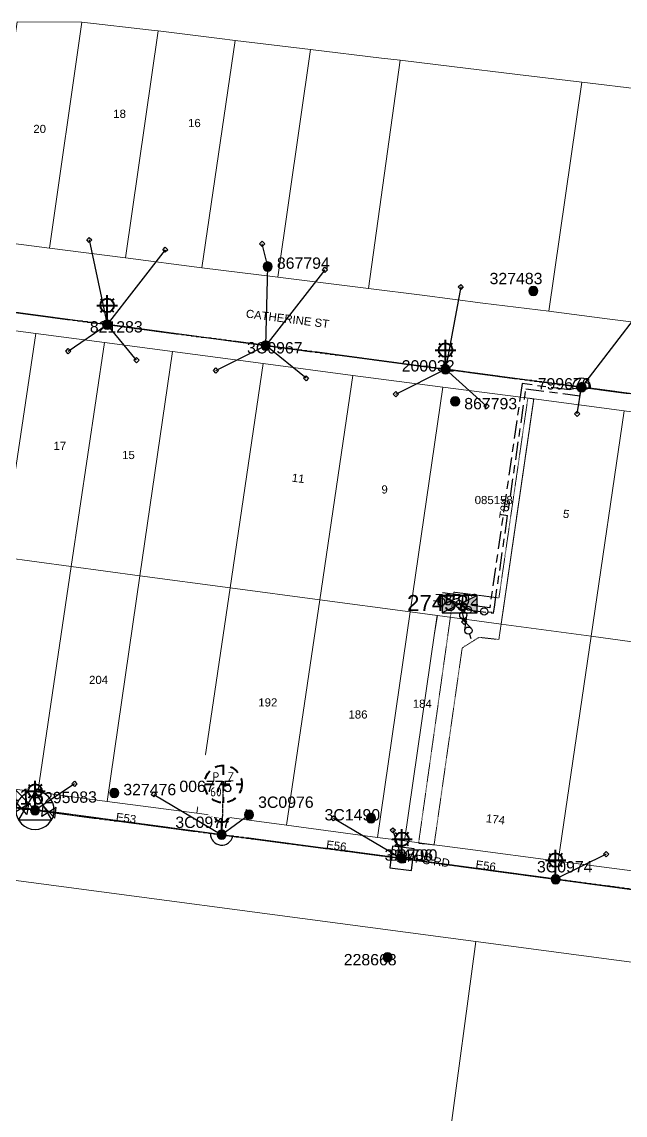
# Model space of a CAD drawing. Header units: metres. Extents: x 304132 to 306101, y 6188673 to 6190119.
# Drawn here: x 305444.5 to 305577.4, y 6189606.6 to 6189847.4 of the extents above; entities that cross this region are included whole.
import ezdxf
from ezdxf.enums import TextEntityAlignment as Align

# ---------------------------------------------------------------- set-up
doc = ezdxf.new("R2010")
doc.units = ezdxf.units.M
for name, pattern in [('Cable Exist OH', [1, 1, 0]), ('Cable Exist UG', [8.2, 4, -1.2, 1.8, -1.2]), ('Dash', [5, 3, -2]), ('HIDDEN', [0.375, 0.25, -0.125]), ('HIDDEN2', [0.1875, 0.125, -0.0625])]:
    doc.linetypes.add(name, pattern=pattern)
doc.layers.get('0').update_dxf_attribs({"color": 6})
for name, color, linetype, lineweight in [('Cadastre Buildings_SP_EXT', 9, 'Continuous', 5), ('Cadastre Land Parcels_SP_EXT', 9, 'Continuous', 5), ('Cadastre Other Property_SP_EXT', 9, 'HIDDEN', 5), ('Cadastre Roads_SP_EXT', 9, 'Continuous', 5)]:
    doc.layers.add(name, color=color, linetype=linetype, lineweight=lineweight)
for name, color, linetype in [('Equip_HV_EXT', 7, 'Continuous'), ('Equip_LV_EXT', 7, 'Continuous'), ('Equip_SL_EXT', 7, 'Continuous'), ('Equip_SP_HV_EXT', 7, 'Continuous'), ('Equip_SP_SL_EXT', 7, 'Continuous'), ('Mains_HV_EXT', 7, 'Continuous'), ('Mains_LV_EXT', 7, 'Continuous'), ('Mains_SL_EXT', 7, 'Continuous'), ('Services_SP_EXT', 7, 'Continuous'), ('Sub_SP_EXT', 7, 'Continuous'), ('Sub_SP_TR_HV_LV_EXT', 7, 'Continuous'), ('SupportsOH_SP_TR_HV_LV_SL_EXT', 7, 'Continuous')]:
    doc.layers.add(name, color=color, linetype=linetype)
doc.styles.add('iecARIAL', font='arial.ttf', dxfattribs={"height": 2})
doc.styles.add('IESYMBOL1', font='isocp.shx')
doc.styles.add('POLE_LABEL', font='arial.ttf')
doc.styles.add('SLCP_LABEL', font='arial.ttf', dxfattribs={"height": 3.5})
doc.styles.get("Standard").update_dxf_attribs({"font": 'arial.ttf'})
doc.styles.add('SWITCH_LABEL', font='arial.ttf', dxfattribs={"height": 2.5})

# ---------------------------------------------------------------- blocks, each defined once
blk = doc.blocks.new('SUB_POLE_EXT')
blk.add_wipeout([(0, 4.22), (0.42, 4.2), (0.83, 4.14), (1.21, 4.05), (1.62, 3.9), (1.99, 3.72), (2.35, 3.51), (2.68, 3.26), (2.99, 2.99), (3.28, 2.66), (3.52, 2.34), (3.76, 1.92), (3.9, 1.62), (4.04, 1.23), (4.18, 0.63), (4.22, 0), (4.18, -0.61), (4.06, -1.15), (3.9, -1.62), (3.58, -2.24), (3.22, -2.73), (2.97, -3.01), (2.68, -3.26), (2.36, -3.5), (2, -3.72), (1.64, -3.89), (1.25, -4.03), (0.82, -4.14), (0.42, -4.2), (0, -4.22), (-0.41, -4.2), (-0.8, -4.15), (-1.21, -4.05), (-1.62, -3.9), (-1.99, -3.73), (-2.35, -3.51), (-2.68, -3.26), (-2.96, -3.02), (-3.23, -2.72), (-3.51, -2.35), (-3.71, -2.01), (-3.91, -1.6), (-4.05, -1.21), (-4.16, -0.76), (-4.22, -0.14), (-4.21, 0.39), (-4.14, 0.83), (-4.03, 1.27), (-3.9, 1.63), (-3.71, 2.02), (-3.5, 2.37), (-3.28, 2.67), (-2.99, 2.99), (-2.68, 3.27), (-2.33, 3.52), (-1.98, 3.73), (-1.63, 3.9), (-1.2, 4.05), (-0.78, 4.15), (-0.4, 4.21)])
blk.add_line((2.16, 0.48), (2.16, 0.48, 0))
blk.add_lwpolyline([(-4.22, 0, 1), (4.22, 0, 1)], format="xyb", close=True)
blk.add_lwpolyline([(2.14, 0.52), (0, 4.22), (-3.66, -2.11), (3.66, -2.11)], close=True)
for tag, height, flags, p in [('ASSET_NUM', 3.5, 8, (2, 2)), ('STREET_CODE', 0.2, 9, (1.5, 0)), ('CONSTRUCTED_VOLTAGE', 0.2, 9, (1.5, -0.2)), ('OPERATING_VOLTAGE', 0.2, 9, (1.5, -0.6)), ('OPERATED_BY', 0.2, 9, (1.5, -0.8)), ('ORIENTATION', 0.2, 9, (1.5, -1.2)), ('OWNED_BY', 0.2, 9, (1.5, -1.4)), ('SECONDARY_VOLTAGE', 0.2, 9, (1.5, -1.6)), ('STATE', 0.2, 9, (1.5, -1.8)), ('SUBSTATION_TYPE', 0.2, 9, (1.5, -2)), ('NO_PHASES', 0.2, 9, (1.5, -0.4)), ('MAINTAINED_BY', 0.2, 9, (1.5, -1)), ('USAGE', 0.2, 9, (1.5, -2.2)), ('LEGEND', 0.2, 9, (1.5, -2.4)), ('STREETNAME', 0.2, 9, (1.5, -2.8)), ('SUBURB', 0.2, 9, (1.5, -3)), ('Z', 0.2, 1, (1.5, -3.4)), ('LOCATION', 0.2, 9, (1.5, -2.6)), ('NOTES', 0.2, 9, (1.5, -3.2))]:
    blk.add_attdef(tag, text='', height=height, dxfattribs=dict(flags=flags)).set_placement(p, align=Align.MIDDLE_LEFT)
blk = doc.blocks.new('SUB_PADMOUNT_EXT')
for points in [[(0, 0), (-3.84, 1.92), (-3.84, -1.92)], [(0, 0), (3.84, 1.92), (3.84, -1.92)]]:
    blk.add_hatch(color=256).paths.add_polyline_path(points)
for p, q in [((3.84, 1.92), (-3.84, -1.92)), ((-3.84, 1.92), (3.84, -1.92))]:
    blk.add_line(p, q)
blk.add_lwpolyline([(-3.84, -1.92), (3.84, -1.92), (3.84, 1.92), (-3.84, 1.92)], close=True)
for tag, height, flags, p in [('ASSET_NUM', 3.5, 8, (2, 2)), ('STREET_CODE', 0.2, 9, (1.5, 0)), ('CONSTRUCTED_VOLTAGE', 0.2, 9, (1.5, -0.2)), ('OPERATING_VOLTAGE', 0.2, 9, (1.5, -0.6)), ('ORIENTATION', 0.2, 9, (1.5, -0.8)), ('OWNED_BY', 0.2, 9, (1.5, -1)), ('OPERATED_BY', 0.2, 9, (1.5, -1.2)), ('SECONDARY_VOLTAGE', 0.2, 9, (1.5, -1.6)), ('STATE', 0.2, 9, (1.5, -1.8)), ('SUBSTATION_TYPE', 0.2, 9, (1.5, -2.2)), ('NO_PHASES', 0.2, 9, (1.5, -0.4)), ('MAINTAINED_BY', 0.2, 9, (1.5, -1.4)), ('PARENT', 0.2, 9, (1.5, -2)), ('USAGE', 0.2, 9, (1.5, -2.4)), ('STREETNAME', 0.2, 9, (1.5, -3)), ('SUBURB', 0.2, 9, (1.5, -3.2)), ('Z', 0.2, 1, (1.5, -3.6)), ('LEGEND', 0.2, 9, (1.5, -2.6)), ('LOCATION', 0.2, 9, (1.5, -2.8)), ('NOTES', 0.2, 9, (1.5, -3.4))]:
    blk.add_attdef(tag, text='', height=height, dxfattribs=dict(flags=flags)).set_placement(p, align=Align.MIDDLE_LEFT)
blk = doc.blocks.new('LV_OH_LINKS_DISTFUSE_EXT')
for p, q in [((0, 0), (0.96, 0)), ((3.84, 0), (4.8, 0))]:
    blk.add_line(p, q)
blk.add_lwpolyline([(3.84, -1.2), (3.84, 1.2), (0.96, -1.2), (0.96, 1.2)], close=True)
at = {"flags": 9}
for tag, p in [('ACTUAL_STATUS', (0, 0)), ('CONSTRUCTED_VOLTAGE', (0, -0.2)), ('OPERATING_VOLTAGE', (0, -0.6)), ('ORIENTATION', (0, -0.8)), ('OWNED_BY', (0, -1)), ('STATE', (0, -1.2)), ('SWITCH_TYPE', (0, -1.4)), ('NO_PHASES', (0, -0.4)), ('USAGE', (0, -1.6)), ('NOTES', (0, -1.8))]:
    blk.add_attdef(tag, text='', height=0.2, dxfattribs=at).set_placement(p, align=Align.MIDDLE_LEFT)
at = {"flags": 1}
blk.add_attdef('Z', (0, 0), '', height=0.2, dxfattribs=at)
blk = doc.blocks.new('SL_LANTERN_EXT')
at = {"lineweight": 40}
for p, q in [((-1.46, 5.68), (-1.06, 5.28)), ((0, 1.97), (0, 6.47)), ((1.46, 5.68), (1.06, 5.28)), ((-2.25, 4.22), (2.25, 4.22)), ((-1.46, 2.76), (-1.06, 3.16)), ((0, 0), (0, 2.72)), ((1.46, 2.76), (1.06, 3.16))]:
    blk.add_line(p, q, dxfattribs=at)
blk.add_circle((0, 4.22), 1.5, dxfattribs=at)
at = {"style": 'iecARIAL', "flags": 8}
blk.add_attdef('ASSET_NUM', (1.5, 1.5), '', height=2.5, dxfattribs=at)
for tag, p, height, flags in [('OPERATING_VOLTAGE', (0.98, -1.65), 0.2, 9), ('ORIENTATION', (0.98, -1.85), 0.2, 9), ('OWNED_BY', (0.98, -2.05), 0.2, 9), ('STATE', (0.98, -2.25), 0.2, 9), ('CONSTRUCTED_VOLTAGE', (0.98, -0.65), 0.2, 9), ('CONTROL_TYPE', (0.98, -0.85), 0.2, 9), ('LANTERN_PURPOSE', (0.98, -1.05), 0.2, 9), ('LANTERN_TYPE', (0.98, -1.25), 0.2, 9), ('NO_PHASES', (0.98, -1.45), 0.2, 9), ('USAGE', (0.98, -2.45), 0.2, 9), ('LNUMBER', (2.18, -3.25), 2.5, 8), ('CEXIST', (0.98, -2.65), 0.2, 9), ('CNEW', (0.98, -2.85), 0.2, 9), ('CNUMBER', (0.98, -3.05), 0.2, 9), ('CREMOVE', (0.98, -3.25), 0.2, 9), ('CREPLACE', (0.98, -3.45), 0.2, 9), ('LKINGHEIGHT', (0.98, -3.65), 0.2, 9), ('LBRACKET', (0.98, -3.85), 0.2, 9), ('LBRACKETVOCAB', (0.98, -4.05), 0.2, 9), ('LCATEGORY', (0.98, -4.25), 0.2, 9), ('LCHARGE1', (0.98, -4.45), 0.2, 9), ('LCHARGE1PERCENT', (0.98, -4.65), 0.2, 9), ('LCHARGE2', (0.98, -4.85), 0.2, 9), ('LCHARGE2PERCENT', (0.98, -5.05), 0.2, 9), ('LCHARGE3', (0.98, -5.25), 0.2, 9), ('LCHARGE3PERCENT', (0.98, -5.45), 0.2, 9), ('LEXIST', (0.98, -5.65), 0.2, 9), ('LLAMP', (0.98, -5.85), 0.2, 9), ('LLAMPVOCAB', (0.98, -6.05), 0.2, 9), ('LMAST', (0.98, -6.25), 0.2, 9), ('LMASTVOCAB', (0.98, -6.45), 0.2, 9), ('LNEW', (0.98, -6.65), 0.2, 9), ('LANTNUMBER', (0.98, -6.85), 0.2, 9), ('LOUTREACH', (0.98, -7.25), 0.2, 9), ('STREETNAME', (0.98, -9.25), 0.2, 9), ('SUBURB', (0.98, -9.45), 0.2, 1), ('LOUTREACHVOCAB', (0.98, -7.45), 0.2, 9), ('LRATECODE', (0.98, -7.65), 0.2, 9), ('LREMOVE', (0.98, -7.85), 0.2, 9), ('LREPLACE', (0.98, -8.05), 0.2, 9), ('LTYPE', (0.98, -8.25), 0.2, 9), ('LTYPEVOCAB', (0.98, -8.45), 0.2, 9), ('LEGEND', (0.98, -8.65), 0.2, 9), ('LOCATION', (0.98, -8.85), 0.2, 9), ('NOTES', (0.98, -9.05), 0.2, 9)]:
    blk.add_attdef(tag, p, '', height=height, dxfattribs=dict(flags=flags))
blk = doc.blocks.new('CCP_EXT')
at = {"flags": 9}
blk.add_attdef('NOTES', text='', height=0.2, dxfattribs=at).set_placement((0, -2), align=Align.MIDDLE_LEFT)
blk.add_wipeout([(0, 0.57), (0.57, 0), (0, -0.57), (-0.57, 0)])
blk.add_lwpolyline([(-0.57, 0), (0, 0.57), (0.57, 0), (0, -0.57), (-0.57, 0)])
at = {"flags": 1}
blk.add_attdef('Z', (0, 0), '', height=0.2, dxfattribs=at)
at = {"flags": 9}
for tag, p in [('CCP_TYPE', (0, 0)), ('CONSTRUCTED_VOLTAGE', (0, -0.2)), ('OPERATING_VOLTAGE', (0, -0.6)), ('ORIENTATION', (0, -0.8)), ('OWNED_BY', (0, -1)), ('STATE', (0, -1.8)), ('NO_PHASES', (0, -0.4)), ('USAGE', (0, -1.2)), ('LEGEND', (0, -1.4)), ('LIFE_SUPPORT', (0, -1.6))]:
    blk.add_attdef(tag, text='', height=0.2, dxfattribs=at).set_placement(p, align=Align.MIDDLE_LEFT)
blk = doc.blocks.new('POLE_EXT')
blk.add_hatch(color=256).paths.add_polyline_path([(-1, 0, 1), (1, 0, 1)])
blk.add_lwpolyline([(-1, 0, 1), (1, 0, 1)], format="xyb", close=True)
for tag, height, flags, p in [('pNumber', 2.5, 8, (-17.84, 2.07)), ('OWNED_BY', 0.2, 9, (1.35, -0.4)), ('SPECIAL_USE', 0.2, 9, (1.35, -0.8)), ('STATE', 0.2, 9, (1.35, -1)), ('cLV', 0.2, 9, (1.35, -1.4)), ('hDepth', 0.2, 9, (1.35, -1.6)), ('hDia', 0.2, 9, (1.35, -1.8)), ('cHV', 0.2, 9, (1.35, -2)), ('PARENT', 0.2, 9, (1.35, -0.6)), ('USAGE', 0.2, 9, (1.35, -1.2)), ('LBRACKET', 0.2, 9, (1.35, -2.2)), ('LExisting', 0.2, 9, (1.35, -2.4)), ('cLinedev', 0.2, 9, (1.35, -3.4)), ('pExisting', 0.2, 9, (1.35, -3.8)), ('pFooting', 0.2, 9, (1.35, -4.4)), ('pNew', 0.2, 9, (1.35, -4.6)), ('LANTNUMBER', 0.2, 9, (1.35, -2.6)), ('LOther', 0.2, 9, (1.35, -2.8)), ('LRemove', 0.2, 9, (1.35, -3)), ('LEGEND', 0.2, 9, (1.35, -3.2)), ('LOCATION', 0.2, 9, (1.35, -3.6)), ('PFNUMBER', 0.2, 9, (1.35, -4)), ('NEWPFNUMBER', 0.2, 9, (1.35, -4.2)), ('pRelocate', 0.2, 9, (1.35, -5)), ('pRemove', 0.2, 9, (1.35, -5.2)), ('pReplace', 0.2, 9, (1.35, -5.4)), ('pStay', 0.2, 9, (1.35, -5.6)), ('pType', 0.2, 9, (1.35, -5.8)), ('cspan', 0.2, 9, (1.35, -6)), ('STREETNAME', 0.2, 9, (1.35, -6.2)), ('SUBURB', 0.2, 9, (1.35, -6.4)), ('OPERATED_BY', 0.2, 9, (1.36, -7.01)), ('NOTES', 0.2, 9, (1.35, -6.6)), ('MAINTAINED_BY', 0.2, 9, (1.36, -6.81))]:
    blk.add_attdef(tag, text='', height=height, dxfattribs=dict(flags=flags)).set_placement(p, align=Align.MIDDLE_LEFT)
at = {"style": 'POLE_LABEL'}
for tag, height, flags, p in [('ASSET_NUM', 2.5, 8, (2, 2)), ('STRUCTURE_PLANT_NUMBER', 0.2, 9, (1.35, 0.03)), ('STREET_CODE', 0.2, 9, (1.35, -0.2))]:
    blk.add_attdef(tag, text='', height=height, dxfattribs=dict(at, flags=flags)).set_placement(p, align=Align.MIDDLE_LEFT)
at = {"flags": 1}
blk.add_attdef('Z', (1.35, -7.33), '', height=0.2, dxfattribs=at)
blk = doc.blocks.new('LV_UG_DFUSE_CLOSED_EXT')
for points in [[(1, 0), (0, 0)], [(5.04, 0.73), (2.16, -0.72)], [(5.05, -0.71), (2.16, 0.72)], [(6.2, 0.01), (7.2, 0.01)]]:
    blk.add_lwpolyline(points)
for centre in [(1.8, 0), (5.4, 0.01)]:
    blk.add_circle(centre, 0.8)
at = {"flags": 9}
for tag, p in [('ACTUAL_STATUS', (0, 0)), ('CONSTRUCTED_VOLTAGE', (0, -0.2)), ('OPERATING_VOLTAGE', (0, -0.6)), ('ORIENTATION', (0, -0.8)), ('STATE', (0, -1)), ('SWITCH_TYPE', (0, -1.2)), ('NO_PHASES', (0, -0.4)), ('USAGE', (0, -1.4)), ('NOTES', (0, -1.6))]:
    blk.add_attdef(tag, text='', height=0.2, dxfattribs=at).set_placement(p, align=Align.MIDDLE_LEFT)
at = {"flags": 1}
blk.add_attdef('Z', (0, 0), '', height=0.2, dxfattribs=at)
blk = doc.blocks.new('LV_UG_DFUSE_OPEN_EXT')
for points in [[(1, 0), (0, 0)], [(6.2, 0.01), (7.2, 0.01)]]:
    blk.add_lwpolyline(points)
for centre in [(1.8, 0), (5.4, 0.01)]:
    blk.add_circle(centre, 0.8)
at = {"flags": 9}
for tag, p in [('ACTUAL_STATUS', (0, 0)), ('CONSTRUCTED_VOLTAGE', (0, -0.2)), ('OPERATING_VOLTAGE', (0, -0.6)), ('ORIENTATION', (0, -0.8)), ('STATE', (0, -1)), ('SWITCH_TYPE', (0, -1.2)), ('NO_PHASES', (0, -0.4)), ('USAGE', (0, -1.4)), ('NOTES', (0, -1.6))]:
    blk.add_attdef(tag, text='', height=0.2, dxfattribs=at).set_placement(p, align=Align.MIDDLE_LEFT)
at = {"flags": 1}
blk.add_attdef('Z', (0, 0), '', height=0.2, dxfattribs=at)
blk = doc.blocks.new('SWG_HOLEC_SU_EXT')
blk.add_line((1.8, -2), (5.8, -2))
for points in [[(1, 0), (0, 0)], [(6.6, 0), (7.6, 0)]]:
    blk.add_lwpolyline(points)
for points in [[(1.8, -0.8, 1), (1.8, 0.8, 1)], [(5.8, -0.8, 1), (5.8, 0.8, 1)]]:
    blk.add_lwpolyline(points, format="xyb", close=True)
at = {"style": 'SWITCH_LABEL', "flags": 8}
blk.add_attdef('ASSET_NUM', text='', height=2.5, rotation=179.9544, dxfattribs=at).set_placement((-2.4, 0), align=Align.MIDDLE_LEFT)
at = {"flags": 1}
blk.add_attdef('Z', (0, 0), '', height=0.2, dxfattribs=at)
at = {"flags": 9}
for tag, p in [('ACTUAL_STATUS', (0, -0.4)), ('CONSTRUCTED_VOLTAGE', (0, -0.6)), ('OPERATING_VOLTAGE', (0, -1)), ('ORIENTATION', (0, -1.2)), ('OWNED_BY', (0, -1.4)), ('STATE', (0, -1.8)), ('SWITCH_TYPE', (0, -2)), ('NO_PHASES', (0, -0.8)), ('PARENT', (0, -1.6)), ('USAGE', (0, -2.2)), ('LOCATION', (0, -2.4)), ('STREETNAME', (0, -2.6)), ('SUBURB', (0, -2.8)), ('NOTES', (0, -3))]:
    blk.add_attdef(tag, text='', height=0.2, dxfattribs=at).set_placement(p, align=Align.MIDDLE_LEFT)
at = {"style": 'SWITCH_LABEL', "flags": 9}
blk.add_attdef('STREET_CODE', text='', height=0.2, dxfattribs=at).set_placement((0, -0.2), align=Align.MIDDLE_LEFT)
blk = doc.blocks.new('HV_LOAD_BREAK_EXT')
blk.add_lwpolyline([(-2.4, -2.4), (2.4, -2.4), (2.4, 2.4), (-2.4, 2.4)], close=True)
at = {"insert": (-1.1, 0.99), "char_height": 2, "width": 2.9628, "attachment_point": 1}
blk.add_mtext('{\\Fisocp|c0;LB}', dxfattribs=at)
for tag, height, flags, p in [('ASSET_NUM', 2.5, 8, (2, 2)), ('STREET_CODE', 0.2, 9, (1.5, 0)), ('ACTUAL_STATUS', 0.2, 9, (1.5, -0.2)), ('CONSTRUCTED_VOLTAGE', 0.2, 9, (1.5, -0.4)), ('OPERATING_VOLTAGE', 0.2, 9, (1.5, -0.8)), ('ORIENTATION', 0.2, 9, (1.5, -1)), ('OWNED_BY', 0.2, 9, (1.5, -1.2)), ('OPERATED_BY', 0.2, 9, (1.5, -1.4)), ('STATE', 0.2, 9, (1.5, -1.8)), ('SWITCH_TYPE', 0.2, 9, (1.5, -2)), ('NO_PHASES', 0.2, 9, (1.5, -0.6)), ('MAINTAINED_BY', 0.2, 9, (1.5, -1.6)), ('USAGE', 0.2, 9, (1.5, -2.2)), ('LEGEND', 0.2, 9, (1.5, -2.4)), ('STREETNAME', 0.2, 9, (1.5, -2.8)), ('SUBURB', 0.2, 9, (1.5, -3)), ('Z', 0.2, 1, (1.5, -3.6)), ('LOCATION', 0.2, 9, (1.5, -2.6)), ('NOTES', 0.2, 9, (1.5, -3.2)), ('LABEL_ALIGNMENT', 0.2, 9, (1.5, -3.4))]:
    blk.add_attdef(tag, text='', height=height, dxfattribs=dict(flags=flags)).set_placement(p, align=Align.MIDDLE_LEFT)
blk = doc.blocks.new('SLCP_ZELL_EXT')
blk.add_wipeout([(-0.24, 7.5), (-0.71, 7.47), (-1.17, 7.41), (-1.64, 7.32), (-2.09, 7.21), (-2.54, 7.06), (-2.98, 6.89), (-3.41, 6.69), (-3.82, 6.46), (-4.22, 6.21), (-4.6, 5.93), (-4.96, 5.63), (-5.31, 5.31), (-5.63, 4.96), (-5.93, 4.6), (-6.21, 4.22), (-6.46, 3.82), (-6.69, 3.41), (-6.89, 2.98), (-7.06, 2.54), (-7.21, 2.09), (-7.32, 1.64), (-7.41, 1.17), (-7.47, 0.71), (-7.5, 0.24), (-7.5, -0.24), (-7.47, -0.71), (-7.41, -1.17), (-7.32, -1.64), (-7.21, -2.09), (-7.06, -2.54), (-6.89, -2.98), (-6.69, -3.41), (-6.46, -3.82), (-6.21, -4.22), (-5.93, -4.6), (-5.63, -4.96), (-5.31, -5.31), (-4.96, -5.63), (-4.6, -5.93), (-4.22, -6.21), (-3.82, -6.46), (-3.41, -6.69), (-2.98, -6.89), (-2.54, -7.06), (-2.09, -7.21), (-1.64, -7.32), (-1.17, -7.41), (-0.71, -7.47), (-0.24, -7.5), (0.24, -7.5), (0.71, -7.47), (1.17, -7.41), (1.64, -7.32), (2.09, -7.21), (2.54, -7.06), (2.98, -6.89), (3.41, -6.69), (3.82, -6.46), (4.22, -6.21), (4.6, -5.93), (4.96, -5.63), (5.31, -5.31), (5.63, -4.96), (5.93, -4.6), (6.21, -4.22), (6.46, -3.82), (6.69, -3.41), (6.89, -2.98), (7.06, -2.54), (7.21, -2.09), (7.32, -1.64), (7.41, -1.17), (7.47, -0.71), (7.5, -0.24), (7.5, 0.24), (7.47, 0.71), (7.41, 1.17), (7.32, 1.64), (7.21, 2.09), (7.06, 2.54), (6.89, 2.98), (6.69, 3.41), (6.46, 3.82), (6.21, 4.22), (5.93, 4.6), (5.63, 4.96), (5.31, 5.31), (4.96, 5.63), (4.6, 5.93), (4.22, 6.21), (3.82, 6.46), (3.41, 6.69), (2.98, 6.89), (2.54, 7.06), (2.09, 7.21), (1.64, 7.32), (1.17, 7.41), (0.71, 7.47), (0.24, 7.5)])
at = {"linetype": 'Dash', "lineweight": 40, "ltscale": 0.7}
for p, q in [((0, 4.11), (0, -4.11)), ((-4.11, 0), (4.11, 0))]:
    blk.add_line(p, q, dxfattribs=at)
blk.add_circle((0, 0), 4.11, dxfattribs=at)
at = {"lineweight": 40, "style": 'IESYMBOL1'}
for s, p in [('P', (-1.6, 0)), ('Z', (1.7, 0)), ('60', (-1.61, -3.31))]:
    blk.add_text(s, height=2, dxfattribs=at).set_placement(p, align=Align.BOTTOM_CENTER)
at = {"style": 'SLCP_LABEL'}
for tag, height, flags, p in [('ASSET_NUM', 2.5, 8, (2, 2)), ('STREET_CODE', 0.2, 9, (0, -0.2))]:
    blk.add_attdef(tag, text='', height=height, dxfattribs=dict(at, flags=flags)).set_placement(p, align=Align.MIDDLE_LEFT)
at = {"flags": 1}
blk.add_attdef('Z', (0, 0), '', height=0.2, dxfattribs=at)
at = {"flags": 9}
for tag, p in [('CONSTRUCTED_VOLTAGE', (0, -0.4)), ('CONTROL_TYPE', (0, -0.6)), ('OPERATING_VOLTAGE', (0, -1)), ('ORIENTATION', (0, -1.2)), ('OWNED_BY', (0, -1.4)), ('STATE', (0, -2)), ('NO_PHASES', (0, -0.8)), ('USAGE', (0, -1.6)), ('LOCATION', (0, -1.8)), ('NOTES', (0, -2.2))]:
    blk.add_attdef(tag, text='', height=0.2, dxfattribs=at).set_placement(p, align=Align.MIDDLE_LEFT)

msp = doc.modelspace()

# ---------------------------------------------------------------- linework, layer by layer
at = {"layer": 'Cadastre Buildings_SP_EXT', "linetype": 'Continuous'}
for points in [[(305581.25, 6189832.53), (305567.82, 6189834.16), (305560.55, 6189783.7), (305573.38, 6189782.04), (305586.23, 6189780.39), (305600.27, 6189778.68), (305606.12, 6189818.74), (305607.7, 6189829.47), (305594.5, 6189830.99), (305593.38, 6189831.14), (305581.25, 6189832.53)], [(305597.31, 6189759.05), (305577.15, 6189761.75), (305569.9, 6189712.1), (305590.08, 6189709.37), (305591.49, 6189719.3), (305597.31, 6189759.05)]]:
    msp.add_lwpolyline(points, close=True, dxfattribs=at)
at = {"layer": 'Cadastre Land Parcels_SP_EXT', "linetype": 'Continuous'}
for points in [[(305457.72, 6189847.38), (305443.47, 6189847.44), (305436.31, 6189799.42), (305450.54, 6189797.61), (305457.72, 6189847.38)], [(305450.54, 6189797.61), (305467.3, 6189795.45), (305474.5, 6189845.43), (305473.07, 6189845.59), (305457.72, 6189847.38), (305450.54, 6189797.61)], [(305491.49, 6189843.37), (305488.02, 6189843.78), (305474.5, 6189845.43), (305467.3, 6189795.45), (305484.13, 6189793.29), (305491.49, 6189843.37)], [(305440.19, 6189729.51), (305447.57, 6189778.8), (305433.71, 6189780.63), (305426.37, 6189731.39), (305440.19, 6189729.51)], [(305455.37, 6189727.48), (305462.69, 6189776.79), (305447.57, 6189778.8), (305440.19, 6189729.51), (305455.37, 6189727.48)], [(305477.68, 6189774.82), (305462.69, 6189776.79), (305455.37, 6189727.48), (305470.49, 6189725.45), (305477.68, 6189774.82)], [(305490.33, 6189722.8), (305510.14, 6189720.16), (305517.38, 6189769.58), (305497.61, 6189772.21), (305490.33, 6189722.8)], [(305537.23, 6189767), (305517.38, 6189769.58), (305510.14, 6189720.16), (305529.99, 6189717.48), (305537.23, 6189767)], [(305550.04, 6189714.78), (305569.9, 6189712.1), (305577.15, 6189761.75), (305557.22, 6189764.39), (305550.04, 6189714.78)], [(305510.14, 6189720.16), (305490.33, 6189722.8), (305483.01, 6189673.11), (305502.75, 6189670.49), (305510.14, 6189720.16)], [(305529.99, 6189717.48), (305510.14, 6189720.16), (305502.75, 6189670.49), (305522.8, 6189667.8), (305529.99, 6189717.48)], [(305535.99, 6189716.69), (305529.99, 6189717.48), (305522.8, 6189667.8), (305528.74, 6189667.01), (305535.36, 6189712.76), (305535.99, 6189716.69)], [(305569.9, 6189712.1), (305550.04, 6189714.78), (305536, 6189716.69), (305535.36, 6189712.76), (305528.74, 6189667.01), (305534.76, 6189666.23), (305542.69, 6189665.2), (305562.64, 6189662.57), (305569.9, 6189712.1)], [(305590.08, 6189709.37), (305569.9, 6189712.1), (305562.64, 6189662.57), (305582.88, 6189659.89), (305589.45, 6189704.96), (305590.08, 6189709.37)], [(305613.03, 6189512.63), (305568.68, 6189518.29), (305553.32, 6189559.34), (305538.56, 6189600.49), (305544.44, 6189644.85), (305423.74, 6189660.85), (305387.27, 6189456.27), (305373.5, 6189379.01), (305368.55, 6189351.36), (305362.38, 6189317.05), (305432.59, 6189300.35), (305516.12, 6189286.88), (305545.97, 6189283.81), (305582.12, 6189279.81), (305613.03, 6189512.63)], [(305613.03, 6189512.63), (305629.11, 6189633.61), (305544.44, 6189644.85), (305538.56, 6189600.49), (305553.32, 6189559.34), (305568.68, 6189518.29), (305613.03, 6189512.63)]]:
    msp.add_lwpolyline(points, close=True, dxfattribs=at)
at = {"layer": 'Mains_HV_EXT', "linetype": 'Continuous'}
msp.add_lwpolyline([(305569.73, 6189766.71, 1.193878), (305565.82, 6189766.57)], format="xyb", dxfattribs=at)
at = {"layer": 'Mains_HV_EXT', "linetype": 'Cable Exist OH'}
msp.add_lwpolyline([(305597.89, 6189763), (305567.75, 6189766.97)], dxfattribs=at)
at = {"layer": 'Mains_LV_EXT', "linetype": 'Cable Exist OH'}
for points in [[(305463.27, 6189780.76), (305427.35, 6189785.5)], [(305498.19, 6189776.15), (305463.27, 6189780.76)], [(305537.8, 6189770.92), (305498.19, 6189776.15)], [(305567.75, 6189766.97), (305537.8, 6189770.92)], [(305597.89, 6189763), (305567.75, 6189766.97)], [(305562.05, 6189658.59), (305528.19, 6189663.18)], [(305595.95, 6189654), (305562.05, 6189658.59)]]:
    msp.add_lwpolyline(points, dxfattribs=at)
at = {"layer": 'Mains_LV_EXT', "linetype": 'Continuous'}
msp.add_lwpolyline([(305486.03, 6189668.62, 0.907091), (305490.95, 6189668.08)], format="xyb", dxfattribs=at)
at = {"layer": 'Mains_SL_EXT', "linetype": 'Cable Exist OH'}
for points in [[(305427.35, 6189785.5), (305463.27, 6189780.76)], [(305528.19, 6189663.18), (305562.05, 6189658.59)], [(305562.05, 6189658.59), (305595.95, 6189654), (305635.8, 6189648.89)]]:
    msp.add_lwpolyline(points, dxfattribs=at)
at = {"layer": 'Services_SP_EXT'}
msp.add_lwpolyline([(305580.81, 6189784.02), (305567.75, 6189766.97)], dxfattribs=at)

# ---------------------------------------------------------------- block references
at = {"layer": 'Equip_HV_EXT'}
ref = msp.add_blockref('SWG_HOLEC_SU_EXT', (305542.66, 6189718.94), dxfattribs=dict(at, rotation=172.5999800248632))
ref.add_attrib('ASSET_NUM', '73502', dxfattribs={"layer": '0', "height": 2.5, "style": 'SWITCH_LABEL'}).set_placement((305540.27, 6189720.19), align=Align.MIDDLE_CENTER)
at = {"layer": 'Equip_SP_HV_EXT'}
ref = msp.add_blockref('HV_LOAD_BREAK_EXT', (305528.19, 6189663.18), dxfattribs=dict(at, rotation=83.14627108511412))
ref.add_attrib('ASSET_NUM', '83706', dxfattribs={"layer": '0', "height": 2.5}).set_placement((305530.19, 6189663.93), align=Align.MIDDLE_CENTER)
at = {"layer": 'Equip_SP_SL_EXT'}
for p in [(305463.27, 6189780.76), (305537.8, 6189770.92), (305488.52, 6189668.38), (305528.19, 6189663.18), (305562.05, 6189658.59)]:
    msp.add_blockref('SL_LANTERN_EXT', p, dxfattribs=at)
at = {"layer": 'Services_SP_EXT'}
for p in [(305497.42, 6189798.55), (305511.25, 6189792.83), (305541.15, 6189789.05), (305487.23, 6189770.63), (305546.84, 6189762.81), (305473.54, 6189677.28)]:
    msp.add_blockref('CCP_EXT', p, dxfattribs=at)
at = {"layer": 'Sub_SP_EXT'}
ref = msp.add_blockref('SUB_PADMOUNT_EXT', (305540.92, 6189719.19), dxfattribs=at)
ref.add_attrib('ASSET_NUM', '27453', dxfattribs={"layer": '0', "height": 3.5}).set_placement((305542.92, 6189719.44), align=Align.MIDDLE_RIGHT)
at = {"layer": 'Sub_SP_TR_HV_LV_EXT'}
ref = msp.add_blockref('SUB_POLE_EXT', (305447.4, 6189673.78), dxfattribs=at)
ref.add_attrib('ASSET_NUM', '23416', dxfattribs={"layer": '0', "height": 3.5, "rotation": 1}).set_placement((305449.4, 6189674.03), align=Align.BOTTOM_RIGHT)
at = {"layer": 'SupportsOH_SP_TR_HV_LV_SL_EXT'}
ref = msp.add_blockref('POLE_EXT', (305557.15, 6189788.16), dxfattribs=at)
ref.add_attrib('ASSET_NUM', '327483', dxfattribs={"layer": '0', "height": 2.5, "style": 'POLE_LABEL'}).set_placement((305559.15, 6189788.91), align=Align.BOTTOM_RIGHT)
ref = msp.add_blockref('POLE_EXT', (305463.27, 6189780.76), dxfattribs=at)
ref.add_attrib('ASSET_NUM', '821283', dxfattribs={"layer": '0', "height": 2.5, "style": 'POLE_LABEL'}).set_placement((305465.28, 6189781.51), align=Align.TOP_CENTER)
ref = msp.add_blockref('POLE_EXT', (305498.19, 6189776.15), dxfattribs=at)
ref.add_attrib('ASSET_NUM', '3C0967', dxfattribs={"layer": '0', "height": 2.5, "style": 'POLE_LABEL'}).set_placement((305500.19, 6189776.9), align=Align.TOP_CENTER)
ref = msp.add_blockref('POLE_EXT', (305537.8, 6189770.92), dxfattribs=at)
ref.add_attrib('ASSET_NUM', '200032', dxfattribs={"layer": '0', "height": 2.5, "style": 'POLE_LABEL'}).set_placement((305539.8, 6189771.67), align=Align.MIDDLE_RIGHT)
ref = msp.add_blockref('POLE_EXT', (305567.75, 6189766.97), dxfattribs=at)
ref.add_attrib('ASSET_NUM', '799676', dxfattribs={"layer": '0', "height": 2.5, "style": 'POLE_LABEL'}).set_placement((305569.75, 6189767.72), align=Align.MIDDLE_RIGHT)
ref = msp.add_blockref('POLE_EXT', (305488.52, 6189668.38), dxfattribs=at)
ref.add_attrib('ASSET_NUM', '3C0977', dxfattribs={"layer": '0', "height": 2.5, "style": 'POLE_LABEL'}).set_placement((305490.52, 6189669.13), align=Align.BOTTOM_RIGHT)
ref = msp.add_blockref('POLE_EXT', (305528.19, 6189663.18), dxfattribs=at)
ref.add_attrib('ASSET_NUM', '314790', dxfattribs={"layer": '0', "height": 2.5, "style": 'POLE_LABEL'}).set_placement((305530.19, 6189663.93), align=Align.MIDDLE_CENTER)
ref = msp.add_blockref('POLE_EXT', (305562.05, 6189658.59), dxfattribs=at)
ref.add_attrib('ASSET_NUM', '3C0974', dxfattribs={"layer": '0', "height": 2.5, "style": 'POLE_LABEL'}).set_placement((305564.05, 6189659.34), align=Align.BOTTOM_CENTER)
ref = msp.add_blockref('POLE_EXT', (305525.03, 6189641.37), dxfattribs=at)
ref.add_attrib('ASSET_NUM', '228668', dxfattribs={"layer": '0', "height": 2.5, "style": 'POLE_LABEL'}).set_placement((305527.03, 6189642.12), align=Align.TOP_RIGHT)

# ---------------------------------------------------------------- texts
at = {"layer": 'Cadastre Land Parcels_SP_EXT'}
for s, p in [('18', (305464.62, 6189826.29)), ('20', (305447.01, 6189822.96)), ('16', (305481.09, 6189824.26)), ('17', (305451.45, 6189753.14)), ('15', (305466.56, 6189751.14)), ('9', (305523.68, 6189743.55)), ('204', (305459.28, 6189701.6)), ('192', (305496.56, 6189696.64)), ('184', (305530.58, 6189696.35)), ('186', (305516.42, 6189693.98))]:
    msp.add_text(s, height=1.8, dxfattribs=at).set_placement(p)
for s, rotation, p in [('11', 352.7291, (305503.86, 6189746.19)), ('5', 352.7321, (305563.58, 6189738.25)), ('174', 352.783, (305546.62, 6189671.17))]:
    msp.add_text(s, height=1.8, rotation=rotation, dxfattribs=at).set_placement(p)
at = {"layer": 'Cadastre Other Property_SP_EXT'}
msp.add_text('085158', height=1.8, dxfattribs=at).set_placement((305544.22, 6189741.22))
at = {"layer": 'Cadastre Roads_SP_EXT'}
for s, rotation, p in [('CATHERINE ST', 352.6433, (305493.74, 6189782.33)), ('GIPPS RD', 352.4579, (305526.7, 6189662.82))]:
    msp.add_text(s, height=1.8, rotation=rotation, dxfattribs=at).set_placement(p)
at = {"layer": 'Mains_LV_EXT'}
for s, rotation, p in [('T84', 81.7703, (305551.37, 6189737.93)), ('E53', 352.5283, (305465.11, 6189671.45)), ('E56', 352.5284, (305511.43, 6189665.38)), ('E56', 352.2749, (305544.33, 6189660.99))]:
    msp.add_text(s, height=1.8, rotation=rotation, dxfattribs=at).set_placement(p)

# ---------------------------------------------------------------- next in the draw order: linework, layer by layer
at = {"layer": 'Cadastre Buildings_SP_EXT', "linetype": 'Continuous'}
for points in [[(305508.04, 6189841.37), (305491.49, 6189843.37), (305484.13, 6189793.29), (305500.87, 6189791.23), (305508.04, 6189841.37)], [(305500.87, 6189791.23), (305520.83, 6189788.7), (305527.82, 6189838.97), (305523.71, 6189839.47), (305508.04, 6189841.37), (305500.87, 6189791.23)], [(305539.16, 6189837.62), (305527.82, 6189838.97), (305520.83, 6189788.7), (305532.67, 6189787.22), (305546.02, 6189785.5), (305560.55, 6189783.7), (305567.82, 6189834.16), (305553.68, 6189835.87), (305539.16, 6189837.62)], [(305463.25, 6189675.72), (305483.01, 6189673.11), (305490.33, 6189722.8), (305470.49, 6189725.45), (305463.25, 6189675.72)]]:
    msp.add_lwpolyline(points, close=True, dxfattribs=at)
at = {"layer": 'Cadastre Land Parcels_SP_EXT', "linetype": 'Continuous'}
msp.add_lwpolyline([(305447.99, 6189677.73), (305463.25, 6189675.72), (305470.49, 6189725.45), (305455.37, 6189727.48), (305447.99, 6189677.73)], close=True, dxfattribs=at)
at = {"layer": 'Mains_HV_EXT', "linetype": 'Cable Exist OH'}
msp.add_lwpolyline([(305299.55, 6189692.02), (305373.34, 6189682.88), (305410.47, 6189678.61), (305447.4, 6189673.78)], dxfattribs=at)
at = {"layer": 'Mains_LV_EXT', "linetype": 'Cable Exist OH'}
msp.add_lwpolyline([(305447.4, 6189673.78), (305410.47, 6189678.61)], dxfattribs=at)
at = {"layer": 'Mains_SL_EXT', "linetype": 'Cable Exist OH'}
for points in [[(305537.8, 6189770.92), (305567.75, 6189766.97), (305597.89, 6189763)], [(305447.41, 6189673.91), (305447.23, 6189673.93), (305410.47, 6189678.61)]]:
    msp.add_lwpolyline(points, dxfattribs=at)
at = {"layer": 'Services_SP_EXT'}
for points in [[(305498.19, 6189776.15), (305498.65, 6189793.55), (305497.42, 6189798.55)], [(305511.25, 6189792.83), (305498.19, 6189776.15)], [(305541.15, 6189789.05), (305537.8, 6189770.92)], [(305487.23, 6189770.63), (305498.19, 6189776.15)], [(305537.8, 6189770.92), (305546.84, 6189762.81)], [(305439.93, 6189681.6), (305447.4, 6189673.78)], [(305473.54, 6189677.28), (305488.52, 6189668.38)]]:
    msp.add_lwpolyline(points, dxfattribs=at)

# ---------------------------------------------------------------- next in the draw order: block references
at = {"layer": 'Equip_LV_EXT'}
for p, rotation in [((305446.72, 6189673.89), 171.7302360777423), ((305448.09, 6189673.71), 352.6199195833554)]:
    msp.add_blockref('LV_OH_LINKS_DISTFUSE_EXT', p, dxfattribs=dict(at, rotation=rotation))
at = {"layer": 'Equip_SP_SL_EXT'}
msp.add_blockref('SL_LANTERN_EXT', (305447.4, 6189673.78), dxfattribs=at)
at = {"layer": 'Services_SP_EXT'}
for p in [(305459.33, 6189799.4), (305476.07, 6189797.25), (305454.71, 6189774.92), (305469.74, 6189772.93), (305507.08, 6189768.93), (305526.84, 6189765.42), (305566.78, 6189761.1), (305541.92, 6189715.25), (305493.34, 6189674.66), (305513.16, 6189672.02), (305526.18, 6189669.37), (305573.17, 6189664.1)]:
    msp.add_blockref('CCP_EXT', p, dxfattribs=at)
at = {"layer": 'SupportsOH_SP_TR_HV_LV_SL_EXT'}
ref = msp.add_blockref('POLE_EXT', (305498.65, 6189793.55), dxfattribs=at)
ref.add_attrib('ASSET_NUM', '867794', dxfattribs={"layer": '0', "height": 2.5, "style": 'POLE_LABEL'}).set_placement((305500.65, 6189794.3), align=Align.MIDDLE_LEFT)
ref = msp.add_blockref('POLE_EXT', (305539.92, 6189763.85), dxfattribs=at)
ref.add_attrib('ASSET_NUM', '867793', dxfattribs={"layer": '0', "height": 2.5, "style": 'POLE_LABEL'}).set_placement((305541.92, 6189764.6), align=Align.TOP_LEFT)
ref = msp.add_blockref('POLE_EXT', (305464.83, 6189677.59), dxfattribs=at)
ref.add_attrib('ASSET_NUM', '327476', dxfattribs={"layer": '0', "height": 2.5, "style": 'POLE_LABEL'}).set_placement((305466.83, 6189678.34), align=Align.MIDDLE_LEFT)

# ---------------------------------------------------------------- next in the draw order: linework, layer by layer
at = {"layer": 'Cadastre Buildings_SP_EXT', "linetype": 'Continuous'}
for points in [[(305497.61, 6189772.21), (305477.68, 6189774.82), (305470.49, 6189725.45), (305490.33, 6189722.8), (305497.61, 6189772.21)], [(305557.22, 6189764.39), (305537.23, 6189767), (305529.99, 6189717.48), (305536, 6189716.69), (305550.04, 6189714.78), (305557.22, 6189764.39)]]:
    msp.add_lwpolyline(points, close=True, dxfattribs=at)
at = {"layer": 'Cadastre Other Property_SP_EXT', "linetype": 'HIDDEN2'}
msp.add_lwpolyline([(305557.22, 6189764.39), (305555.93, 6189764.58), (305549.56, 6189720.55), (305539.64, 6189721.82), (305531.86, 6189666.5), (305535.28, 6189666.16), (305541.47, 6189709.54), (305545.19, 6189711.87), (305549.55, 6189711.39), (305557.22, 6189764.39)], close=True, dxfattribs=at)
at = {"layer": 'Cadastre Roads_SP_EXT', "linetype": 'Continuous'}
for points in [[(305586.23, 6189780.39), (305573.38, 6189782.04), (305560.55, 6189783.69), (305546.02, 6189785.5), (305532.67, 6189787.22), (305520.83, 6189788.7), (305500.87, 6189791.23), (305484.13, 6189793.29), (305467.3, 6189795.45), (305450.54, 6189797.61), (305436.31, 6189799.42)], [(305433.71, 6189780.63), (305447.57, 6189778.8), (305462.69, 6189776.79), (305477.68, 6189774.82), (305497.61, 6189772.21), (305517.38, 6189769.58), (305537.23, 6189767), (305557.22, 6189764.39), (305577.15, 6189761.75), (305597.31, 6189759.05)]]:
    msp.add_lwpolyline(points, dxfattribs=at)
at = {"layer": 'Mains_HV_EXT', "linetype": 'Cable Exist UG'}
msp.add_lwpolyline([(305567.75, 6189766.97), (305565.03, 6189766.4), (305554.69, 6189767.75), (305547.53, 6189718.36), (305540.92, 6189719.19)], dxfattribs=at)
at = {"layer": 'Mains_HV_EXT', "linetype": 'Cable Exist OH'}
msp.add_lwpolyline([(305528.19, 6189663.18), (305635.8, 6189648.86)], dxfattribs=at)
at = {"layer": 'Mains_LV_EXT', "linetype": 'Cable Exist UG'}
msp.add_lwpolyline([(305540.92, 6189719.19), (305542.72, 6189717.96), (305548.39, 6189717.21), (305548.56, 6189718.51), (305548.56, 6189718.51), (305555.52, 6189766.63), (305567.37, 6189765.06), (305567.75, 6189766.97)], dxfattribs=at)
at = {"layer": 'Mains_LV_EXT', "linetype": 'Cable Exist OH'}
msp.add_lwpolyline([(305528.19, 6189663.18), (305488.52, 6189668.38)], dxfattribs=at)
at = {"layer": 'Mains_SL_EXT', "linetype": 'Cable Exist OH'}
for points in [[(305463.27, 6189780.76), (305498.19, 6189776.15), (305537.8, 6189770.92)], [(305488.52, 6189668.38), (305528.19, 6189663.18)]]:
    msp.add_lwpolyline(points, dxfattribs=at)
at = {"layer": 'Services_SP_EXT'}
for points in [[(305459.33, 6189799.4), (305463.27, 6189780.76)], [(305476.07, 6189797.25), (305463.27, 6189780.76)], [(305454.71, 6189774.92), (305463.27, 6189780.76)], [(305469.74, 6189772.93), (305463.27, 6189780.76)], [(305507.08, 6189768.93), (305498.19, 6189776.15)], [(305526.84, 6189765.42), (305537.8, 6189770.92)], [(305566.78, 6189761.1), (305567.75, 6189766.97)], [(305540.92, 6189719.19), (305541.5, 6189717.37), (305541.92, 6189715.25)], [(305493.34, 6189674.66), (305494.52, 6189672.81), (305488.52, 6189668.38)], [(305513.16, 6189672.02), (305528.19, 6189663.18)], [(305526.18, 6189669.37), (305528.19, 6189663.18)], [(305573.17, 6189664.1), (305562.05, 6189658.59)]]:
    msp.add_lwpolyline(points, dxfattribs=at)

# ---------------------------------------------------------------- next in the draw order: block references
at = {"layer": 'Equip_LV_EXT'}
for name, p, rotation in [('LV_UG_DFUSE_CLOSED_EXT', (305541.16, 6189718.48), 287.9999999790135), ('LV_UG_DFUSE_OPEN_EXT', (305540.93, 6189718.13), 354.0254211927049)]:
    msp.add_blockref(name, p, dxfattribs=dict(at, rotation=rotation))
at = {"layer": 'Services_SP_EXT'}
msp.add_blockref('CCP_EXT', (305456.06, 6189679.59), dxfattribs=at)
at = {"layer": 'SupportsOH_SP_TR_HV_LV_SL_EXT'}
ref = msp.add_blockref('POLE_EXT', (305494.52, 6189672.81), dxfattribs=at)
ref.add_attrib('ASSET_NUM', '3C0976', dxfattribs={"layer": '0', "height": 2.5, "style": 'POLE_LABEL'}).set_placement((305496.52, 6189673.56), align=Align.BOTTOM_LEFT)
ref = msp.add_blockref('POLE_EXT', (305521.39, 6189672.04), dxfattribs=at)
ref.add_attrib('ASSET_NUM', '3C1490', dxfattribs={"layer": '0', "height": 2.5, "style": 'POLE_LABEL'}).set_placement((305523.39, 6189672.79), align=Align.MIDDLE_RIGHT)

# ---------------------------------------------------------------- next in the draw order: linework, layer by layer
at = {"layer": 'Cadastre Buildings_SP_EXT', "linetype": 'Continuous'}
msp.add_lwpolyline([(305426.37, 6189731.39), (305425.32, 6189731.54), (305418.13, 6189681.67), (305432.75, 6189679.74), (305447.99, 6189677.73), (305455.37, 6189727.48), (305440.19, 6189729.51), (305426.37, 6189731.39)], close=True, dxfattribs=at)
at = {"layer": 'Cadastre Roads_SP_EXT', "linetype": 'Continuous'}
msp.add_lwpolyline([(305447.99, 6189677.73), (305432.75, 6189679.74), (305428.05, 6189669.88), (305423.74, 6189660.85), (305544.44, 6189644.85), (305629.11, 6189633.61), (305627.86, 6189643.89), (305626.61, 6189654.12), (305596.52, 6189658.06), (305582.88, 6189659.89), (305562.64, 6189662.57), (305542.69, 6189665.2), (305534.76, 6189666.23), (305528.74, 6189667.01), (305522.8, 6189667.8), (305502.75, 6189670.49), (305483.01, 6189673.11), (305463.25, 6189675.72), (305447.99, 6189677.73)], close=True, dxfattribs=at)
at = {"layer": 'Services_SP_EXT'}
msp.add_lwpolyline([(305456.06, 6189679.59), (305447.4, 6189673.78)], dxfattribs=at)

# ---------------------------------------------------------------- next in the draw order: block references
at = {"layer": 'SupportsOH_SP_TR_HV_LV_SL_EXT'}
ref = msp.add_blockref('POLE_EXT', (305447.4, 6189673.78), dxfattribs=at)
ref.add_attrib('ASSET_NUM', '295083', dxfattribs={"layer": '0', "height": 2.5, "rotation": 1, "style": 'POLE_LABEL'}).set_placement((305449.4, 6189674.53), align=Align.BOTTOM_LEFT)

# ---------------------------------------------------------------- next in the draw order: block references
at = {"layer": 'Equip_SL_EXT'}
ref = msp.add_blockref('SLCP_ZELL_EXT', (305488.83, 6189679.55), dxfattribs=at)
ref.add_attrib('ASSET_NUM', '006775', dxfattribs={"layer": '0', "height": 2.5, "style": 'SLCP_LABEL'}).set_placement((305490.83, 6189680.3), align=Align.TOP_RIGHT)

# ---------------------------------------------------------------- next in the draw order: linework, layer by layer
at = {"layer": 'Mains_HV_EXT', "linetype": 'Cable Exist OH'}
msp.add_lwpolyline([(305447.4, 6189673.78), (305528.19, 6189663.18)], dxfattribs=at)
at = {"layer": 'Mains_LV_EXT', "linetype": 'Cable Exist OH'}
msp.add_lwpolyline([(305447.4, 6189673.78), (305488.52, 6189668.38)], dxfattribs=at)
at = {"layer": 'Mains_SL_EXT', "linetype": 'Cable Exist OH'}
for points in [[(305488.83, 6189679.55), (305488.52, 6189668.38)], [(305488.52, 6189668.38), (305447.41, 6189673.91)]]:
    msp.add_lwpolyline(points, dxfattribs=at)

doc.saveas('drawing.dxf')
